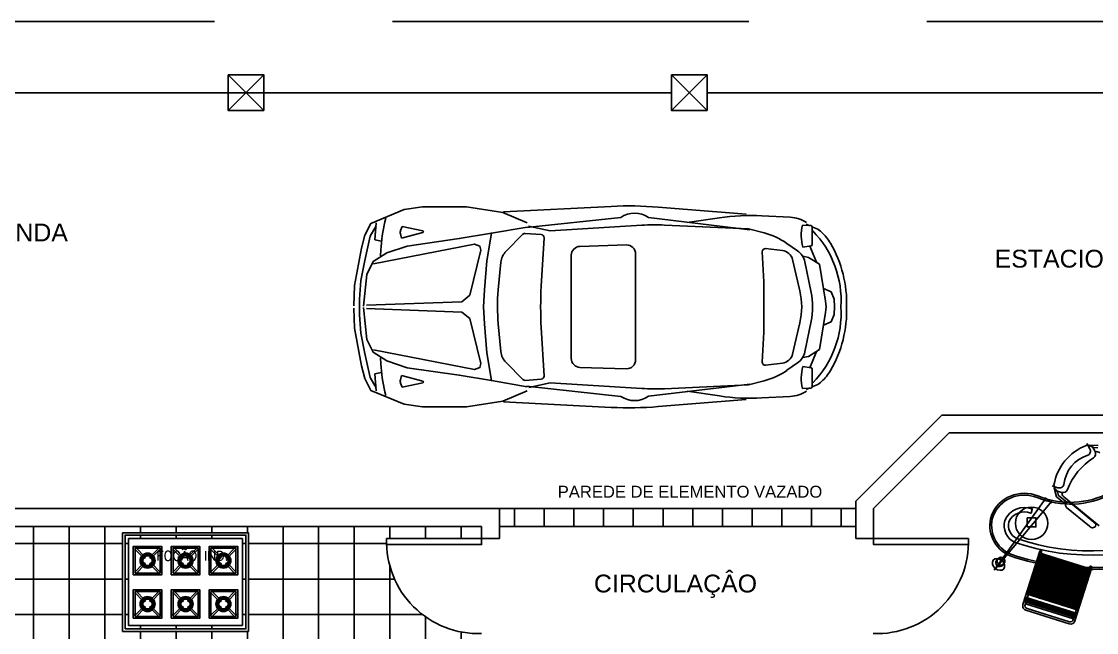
# Model space of a CAD drawing. Extents: x -109 to 1815, y -14679 to 345.
# Drawn here: x 38.6 to 47.65, y 6.15 to 11.29 of the extents above; entities that cross this region are included whole.
import ezdxf
from ezdxf.enums import TextEntityAlignment as Align

# ---------------------------------------------------------------- set-up
doc = ezdxf.new("R2010")
doc.units = 0
doc.header["$MEASUREMENT"] = 0
doc.linetypes.add('HIDDEN', pattern=[0.375, 0.25, -0.125])
doc.layers.get('0').update_dxf_attribs({"linetype": 'CONTINUOUS'})
for name, color, linetype in [('corte-esq-ext', 1, 'CONTINUOUS'), ('CP-CAR', 7, 'CONTINUOUS'), ('HACHURA', 1, 'CONTINUOUS'), ('MOBIL_I', 13, 'CONTINUOUS'), ('PAREDE', 6, 'CONTINUOUS'), ('PILAR', 5, 'CONTINUOUS'), ('PORTA', 3, 'CONTINUOUS'), ('PROJCASA', 3, 'HIDDEN'), ('REG120-160', 4, 'CONTINUOUS'), ('VARANDA', 1, 'CONTINUOUS')]:
    doc.layers.add(name, color=color, linetype=linetype)
doc.styles.add('REGUA120', font='arial.ttf')
doc.styles.add('REGUA80', font='simplex.shx', dxfattribs={"width": 1.5})
pattern_1 = [(90, (-473.958, -1077.1757), (-6.096, 6.096), [6.096, -6.096]), (90, (-472.942, -1077.1757), (-6.096, 6.096), [6.096, -6.096]), (90, (-471.926, -1077.1757), (-6.096, 6.096), [6.096, -6.096]), (90, (-470.91, -1077.1757), (-6.096, 6.096), [6.096, -6.096]), (90, (-469.894, -1077.1757), (-6.096, 6.096), [6.096, -6.096]), (90, (-468.878, -1077.1757), (-6.096, 6.096), [6.096, -6.096]), (90, (-467.862, -1077.1757), (-6.096, 6.096), [6.096, -6.096]), (1e-14, (-473.958, -1071.0797), (6.096, -6.096), [6.096, -6.096]), (1e-14, (-473.958, -1070.0637), (6.096, -6.096), [6.096, -6.096]), (1e-14, (-473.958, -1069.0477), (6.096, -6.096), [6.096, -6.096]), (1e-14, (-473.958, -1068.0317), (6.096, -6.096), [6.096, -6.096]), (1e-14, (-473.958, -1067.0157), (6.096, -6.096), [6.096, -6.096]), (1e-14, (-473.958, -1065.9997), (6.096, -6.096), [6.096, -6.096]), (1e-14, (-473.958, -1064.9837), (6.096, -6.096), [6.096, -6.096])]

# ---------------------------------------------------------------- blocks, each defined once
blk = doc.blocks.new('fuscão')
at = {"color": 0}
for p, q in [((-0.2628, 0.8417), (-1.0048, 0.7811)), ((1.0399, 0.8021), (0.1322, 0.8479)), ((-1.1345, 0.7685), (-1.3748, 0.7557)), ((-0.1805, 0.7539), (-1.035, 0.6516)), ((-0.5073, 0.7126), (-0.7783, 0.7522)), ((0.8469, 0.6698), (0.0526, 0.7554)), ((2.0311, 0.7484), (2.0382, 0.7183)), ((-1.5644, 0.673), (-1.5939, 0.6606)), ((-1.5601, 0.5269), (-1.5603, 0.673)), ((-1.5486, 0.6855), (-1.4782, 0.6901)), ((-1.5078, 0.6969), (-1.5395, 0.6835)), ((-1.0244, 0.6597), (-1.1562, 0.6249)), ((-0.3155, 0.6908), (-1.0244, 0.6597)), ((0.6474, 0.641), (-0.1248, 0.6891)), ((0.8281, 0.6822), (0.6474, 0.641)), ((0.8396, 0.6738), (1.1424, 0.6228)), ((1.8943, 0.679), (1.7198, 0.6421)), ((1.9067, 0.6452), (1.8943, 0.679)), ((2.1229, 0.5668), (2.1112, 0.7097)), ((2.1624, 0.5969), (2.1112, 0.6837)), ((0.6985, 0.5843), (0.7223, 0.1766)), ((0.8566, 0.621), (0.7216, 0.6107)), ((1.019, 0.4696), (0.8763, 0.6136)), ((1.7195, 0.6275), (1.9002, 0.5794)), ((1.9002, 0.5794), (1.9086, 0.6172)), ((2.0669, 0.5544), (2.1229, 0.5668)), ((2.2084, 0.3933), (2.1624, 0.5969)), ((-1.5403, 0.5142), (-1.5954, 0.3774)), ((-1.482, 0.5032), (-1.5497, 0.5145)), ((-1.347, 0.5363), (-1.4365, 0.4736)), ((-1.1674, 0.4926), (-1.309, 0.476)), ((-1.1396, 0.4664), (-1.153, 0.2139)), ((0.3966, 0.5112), (0.005, 0.5232)), ((2.0738, 0.4813), (2.0772, 0.4324)), ((-1.5277, 0.4186), (-1.621, 0.3618)), ((-1.4974, 0.3812), (-1.5507, 0.1239)), ((-1.4795, 0.4278), (-1.5277, 0.4186)), ((-1.3947, 0.3993), (-1.4554, 0.1377)), ((-0.0722, -0.4437), (-0.0723, 0.4481)), ((0.4693, 0.4363), (0.4694, -0.4318)), ((1.0841, 0.1444), (1.0618, 0.3782)), ((2.2428, 0.2245), (2.2084, 0.3933)), ((-1.621, 0.3618), (-1.6721, 0.0507)), ((-1.153, 0.2139), (-1.1525, 0.0037)), ((2.2514, 0.0684), (2.2428, 0.2245)), ((-1.7206, 0.1279), (-1.7447, 0.0667)), ((-1.6561, 0.1555), (-1.7206, 0.1279)), ((-1.7447, 0.0667), (-1.7485, 0.0023)), ((-1.7447, -0.0627), (-1.7485, 0.0018)), ((-1.153, -0.2097), (-1.1525, 0.0005)), ((-1.7206, -0.1238), (-1.7447, -0.0627)), ((-1.6209, -0.3577), (-1.6721, -0.0466)), ((2.2514, -0.0639), (2.2428, -0.22)), ((-1.6561, -0.1514), (-1.7206, -0.1238)), ((-1.4973, -0.377), (-1.5507, -0.1197)), ((-1.3947, -0.3951), (-1.4554, -0.1336)), ((0.6986, -0.5798), (0.7223, -0.172)), ((1.0841, -0.1398), (1.0619, -0.3737)), ((-1.1395, -0.4622), (-1.153, -0.2097)), ((2.2428, -0.22), (2.2084, -0.3888)), ((-1.5276, -0.4144), (-1.6209, -0.3577)), ((-1.5402, -0.5101), (-1.5953, -0.3733)), ((-1.4794, -0.4236), (-1.5276, -0.4144)), ((2.0739, -0.4768), (2.0773, -0.4279)), ((2.2084, -0.3888), (2.1625, -0.5924)), ((-1.56, -0.5228), (-1.5601, -0.6689)), ((-1.4819, -0.499), (-1.5496, -0.5104)), ((-1.3469, -0.5322), (-1.4365, -0.4695)), ((-1.1674, -0.4884), (-1.3089, -0.4718)), ((0.3967, -0.5067), (0.0051, -0.5188)), ((1.0191, -0.4651), (0.8764, -0.6091)), ((-1.0242, -0.6555), (-1.1561, -0.6207)), ((0.8567, -0.6164), (0.7217, -0.6062)), ((0.8398, -0.6693), (1.1425, -0.6182)), ((1.7196, -0.6231), (1.9003, -0.575)), ((1.9003, -0.575), (1.9087, -0.6127)), ((2.0671, -0.55), (2.123, -0.5624)), ((2.123, -0.5624), (2.1113, -0.7052)), ((2.1625, -0.5924), (2.1113, -0.6792)), ((-1.5643, -0.6689), (-1.5937, -0.6565)), ((-1.5485, -0.6814), (-1.478, -0.686)), ((-1.5076, -0.6928), (-1.5394, -0.6794)), ((-0.1804, -0.7496), (-1.0348, -0.6474)), ((-0.3154, -0.6865), (-1.0242, -0.6555)), ((-0.5072, -0.7083), (-0.7782, -0.7479)), ((0.6475, -0.6365), (-0.1246, -0.6847)), ((0.847, -0.6653), (0.0527, -0.751)), ((0.8282, -0.6777), (0.6475, -0.6365)), ((1.8945, -0.6746), (1.72, -0.6377)), ((1.9068, -0.6407), (1.8945, -0.6746)), ((2.0313, -0.7439), (2.0383, -0.7138)), ((-1.1343, -0.7643), (-1.3747, -0.7515)), ((-0.2626, -0.8374), (-1.0047, -0.7769)), ((1.04, -0.7975), (0.1324, -0.8434))]:
    blk.add_line(p, q, dxfattribs=at)
for points in [[(2.2999, 0.0122), (2.2944, 0.1814), (2.2367, 0.4974), (2.2081, 0.6058), (2.157, 0.7053), (1.8773, 0.8222), (1.7231, 0.8437), (1.3527, 0.8436), (1.0448, 0.7956), (0.8396, 0.7086)], [(2.2178, 0.0082), (2.19, 0.276), (2.1375, 0.3848), (2.0238, 0.4577), (1.85, 0.5145), (1.4122, 0.5766), (1.1424, 0.6228), (1.1798, 0.39), (1.199, 0.1457), (1.2075, 0.0023)], [(2.134, 0.3646), (1.2853, 0.5307), (1.2385, 0.5131), (1.2303, 0.4784), (1.3226, 0.1012), (1.3902, 0.0457), (2.1931, 0.0172)], [(2.2178, -0.0037), (2.1901, -0.2715), (2.1376, -0.3804), (2.0239, -0.4532), (1.8501, -0.5101), (1.4123, -0.572), (1.1425, -0.6182), (1.1799, -0.3854), (1.199, -0.1411), (1.2075, 0.0023)], [(2.2999, -0.0077), (2.2944, -0.1769), (2.2368, -0.4929), (2.2083, -0.6013), (2.1571, -0.7008), (1.8775, -0.8178), (1.7232, -0.8392), (1.3529, -0.8389), (1.045, -0.791), (0.8397, -0.704)], [(2.134, -0.3601), (1.2854, -0.5261), (1.2386, -0.5084), (1.2304, -0.4737), (1.3226, -0.0965), (1.3902, -0.041), (2.1931, -0.0127)]]:
    blk.add_lwpolyline(points, dxfattribs=at)
for centre, radius, start, end in [((-0.0187, -2.1484), 3, 87.11656, 94.66649), ((-1.3608, 0.4761), 0.2799, 92.87936, 122.73179), ((-1.0383, -1.0289), 1.8, 81.69413, 93.06193), ((-0.063, 0.5886), 0.2029, 55.28479, 125.41256), ((-0.9687, 0.0577), 0.8341, 135.54228, 183.81665), ((-1.5356, 0.5224), 0.15, 112.86036, 133.67811), ((-1.5478, 0.6731), 0.0125, 93.73131, 180.06174), ((-1.8258, 0.6037), 0.3583, 343.70822, 13.96566), ((-0.2366, -1.1075), 1.8, 86.43802, 92.51261), ((1.7214, 0.6348), 0.0075, 101.94927, 255.10173), ((1.8598, 0.628), 0.05, 347.52333, 20.08301), ((0.5775, 0.3771), 1.5, 3.98063, 13.14516), ((-1.3431, 0.3208), 0.4287, 133.67811, 149.60406), ((-1.0029, 0.0448), 0.6, 104.80667, 124.99169), ((0.7235, 0.5858), 0.025, 94.34666, 183.33612), ((0.8585, 0.596), 0.025, 44.75709, 94.34666), ((-0.8539, 0.0339), 0.9959, 149.60406, 181.99229), ((-1.5476, 0.5269), 0.0125, 180.06174, 260.45402), ((-1.3505, 0.3507), 0.15, 124.99169, 168.29237), ((-1.2973, 0.3767), 0.1, 96.68573, 166.93909), ((-1.1645, 0.4677), 0.025, 356.9467, 96.68573), ((0.0027, 0.4483), 0.075, 88.24162, 180.13728), ((0.3943, 0.4362), 0.075, 0.06284, 88.24162), ((0.9125, 0.364), 0.15, 5.44038, 44.75709), ((-0.9632, 0.0021), 0.6, 168.29237, 191.71813), ((-0.8709, 0.0021), 0.6, 166.93909, 193.07141), ((-2.2726, 0.002), 3, 356.67438, 3.33612), ((-0.4091, 0.0022), 1.5, 354.57012, 5.44038), ((-0.8539, -0.0296), 0.9959, 178.01821, 210.40644), ((-0.9687, -0.0535), 0.8341, 176.19385, 224.46821), ((-1.376, 0.0021), 0.3, 170.6734, 189.3371), ((1.0532, 0.0021), 1.2, 356.84292, 3.16758), ((-1.3505, -0.3466), 0.15, 191.71813, 235.0188), ((-1.2973, -0.3725), 0.1, 193.07141, 263.32477), ((0.0028, -0.4439), 0.075, 179.87322, 271.76888), ((0.3944, -0.4318), 0.075, 271.76888, 359.94766), ((0.9126, -0.3595), 0.15, 315.25341, 354.57012), ((-1.3431, -0.3167), 0.4287, 210.40644, 226.33239), ((-1.5475, -0.5228), 0.0125, 99.55648, 179.94876), ((-1.8257, -0.5996), 0.3583, 346.04484, 16.30228), ((-1.0029, -0.0406), 0.6, 235.0188, 255.20382), ((-1.1644, -0.4636), 0.025, 263.32477, 3.0638), ((0.5775, -0.373), 1.5, 346.86534, 356.02987), ((-1.5355, -0.5183), 0.15, 226.33239, 247.15014), ((0.7236, -0.5812), 0.025, 176.67438, 265.66383), ((0.8586, -0.5915), 0.025, 265.66383, 315.25341), ((1.7215, -0.6304), 0.0075, 104.90877, 258.06122), ((1.8599, -0.6236), 0.05, 339.92749, 12.48717), ((-1.5476, -0.6689), 0.0125, 179.94876, 266.27919), ((-1.3607, -0.4719), 0.2799, 237.27871, 267.13114), ((-0.2368, 1.1118), 1.8, 267.49789, 273.57247), ((-1.0385, 1.0331), 1.8, 266.94857, 278.31636), ((-0.0629, -0.5842), 0.2029, 234.59794, 304.72571), ((-0.0191, 2.1527), 3, 265.34401, 272.89393)]:
    blk.add_arc(centre, radius, start, end, dxfattribs=at)
blk = doc.blocks.new('A$C503B2576')
at = {"layer": 'HACHURA', "ltscale": 0.35}
h = blk.add_hatch(dxfattribs=at)
h.set_pattern_fill('AR-PARQ1,_O', color=256, scale=0.02, angle=-116.5843)
h.set_pattern_definition(pattern_1)
h.paths.add_polyline_path([(37, -74.9), (37, -76.9), (41.6, -76.9), (41.6, -74.9)])
h.paths.add_polyline_path([(37, -22.9), (37, -24.9), (41.6, -24.9), (41.6, -22.9)])
h.paths.add_polyline_path([(33.7, -24.9), (33.7, -22.9), (-9, -22.9), (-9, -24.9)])
h.paths.add_polyline_path([(-9, -74.9), (-9, -76.9), (33.7, -76.9), (33.7, -74.9)])
h = blk.add_hatch(dxfattribs=at)
h.set_pattern_fill('AR-PARQ1,_O', color=256, scale=0.02, angle=-116.5843)
h.set_pattern_definition(pattern_1)
h.paths.add_polyline_path([(33.7, -74.9), (33.7, -24.9), (-9, -24.9), (-9, -74.9)])
h = blk.add_hatch(dxfattribs=at)
h.set_pattern_fill('AR-PARQ1,_O', color=256, scale=0.02, angle=-116.5843)
h.set_pattern_definition(pattern_1)
h.paths.add_polyline_path([(37, -74.9), (41.6, -74.9), (41.6, -24.9), (37, -24.9)])
at = {"color": 0}
for p, q in [((44.7, -22.9), (-10.8, -22.9)), ((44.2, -24.9), (-10.8, -24.9)), ((-9, -24.9), (-9, -74.9)), ((43.2, -74.9), (43.2, -24.9)), ((47.2, -71.9), (47.2, -27.9)), ((49.2, -72.4), (49.2, -27.4)), ((-10.8, -74.9), (44.2, -74.9)), ((-10.8, -76.9), (44.7, -76.9))]:
    blk.add_line(p, q, dxfattribs=at)
for centre, radius, start, end in [((-10.8, -23.9), 1, 90, 270), ((44.2, -27.9), 3, 0, 90), ((44.7, -27.4), 4.5, 0, 90), ((44.2, -71.9), 3, 270, 0), ((44.7, -72.4), 4.5, 270, 0), ((-10.8, -75.9), 1, 90, 270)]:
    blk.add_arc(centre, radius, start, end, dxfattribs=at)
at = {"layer": 'MOBIL_I'}
for p, q in [((-9, -22.9), (-9, -76.9)), ((33.7, -76.9), (33.7, -22.9)), ((37, -76.9), (37, -22.9)), ((41.6, -76.9), (41.6, -22.9))]:
    blk.add_line(p, q, dxfattribs=at)

msp = doc.modelspace()

# ---------------------------------------------------------------- hatches: boundary and pattern name
at = {"layer": 'corte-esq-ext'}
h = msp.add_hatch(dxfattribs=at)
h.set_pattern_fill('_USER', color=256, scale=0.3, style=0, double=1, pattern_type=0)
h.set_pattern_definition([(0, (0, 0), (0, 0.3), []), (90, (0, 0), (-0.3, 2e-17), [])])
h.paths.add_polyline_path([(42.4727, 5.887), (42.4727, 6.1406, -0.433232), (41.6727, 6.9406), (42.4727, 6.9406), (42.4727, 7.0423), (37.4727, 7.0423), (37.4727, 6.9406), (38.2727, 6.9406, -0.222391), (38.0135, 6.3366), (38.4935, 5.887)])
h.paths.add_polyline_path([(40.5082, 6.1596), (39.4494, 6.1596), (39.4494, 6.9901), (40.5082, 6.9901)], flags=16)
h.paths.add_polyline_path([(40.4882, 6.1796), (39.4694, 6.1796), (39.4694, 6.9701), (40.4882, 6.9701)], flags=0)
h.paths.add_polyline_path([(40.4582, 6.2096), (39.4994, 6.2096), (39.4994, 6.9401), (40.4582, 6.9401)], flags=0)
h.paths.add_polyline_path([(40.4182, 6.2696), (40.1782, 6.2696), (40.1782, 6.5096), (40.4182, 6.5096)], flags=0)
h.paths.add_polyline_path([(40.4032, 6.2846), (40.1932, 6.2846), (40.1932, 6.4946), (40.4032, 6.4946)], flags=0)
h.paths.add_polyline_path([(40.2351, 6.3896, -1), (40.3613, 6.3896, -1)], flags=0)
h.paths.add_polyline_path([(40.3341, 6.343), (40.3293, 6.3479, 0.615554)], flags=0)
h.paths.add_polyline_path([(40.2517, 6.4255), (40.2565, 6.4206, 1.624552)], flags=0)
h.paths.add_polyline_path([(40.2623, 6.4361), (40.2671, 6.4312, 0.615554)], flags=0)
h.paths.add_polyline_path([(40.3447, 6.3537), (40.3399, 6.3585, 1.624552)], flags=0)
h.paths.add_polyline_path([(40.3435, 6.3645, -1), (40.3512, 6.3645, -1)], flags=0)
h.paths.add_polyline_path([(40.3476, 6.3753, -1), (40.3553, 6.3753, -1)], flags=0)
h.paths.add_polyline_path([(40.3494, 6.3867, -1), (40.3571, 6.3867, -1)], flags=0)
h.paths.add_polyline_path([(40.249, 6.3896, -1), (40.3474, 6.3896, -1)], flags=0)
h.paths.add_polyline_path([(40.3488, 6.3982, -1), (40.3565, 6.3982, -1)], flags=0)
h.paths.add_polyline_path([(40.3194, 6.3404, -1), (40.3271, 6.3404, -1)], flags=0)
h.paths.add_polyline_path([(40.2581, 6.3896, -1), (40.3383, 6.3896, -1)], flags=0)
h.paths.add_polyline_path([(40.3459, 6.4093, -1), (40.3535, 6.4093, -1)], flags=0)
h.paths.add_polyline_path([(40.3086, 6.3363, -1), (40.3163, 6.3363, -1)], flags=0)
h.paths.add_polyline_path([(40.3406, 6.4196, -1), (40.3483, 6.4196, -1)], flags=0)
h.paths.add_polyline_path([(40.2972, 6.3345, -1), (40.3049, 6.3345, -1)], flags=0)
h.paths.add_polyline_path([(40.3334, 6.4286, -1), (40.3411, 6.4286, -1)], flags=0)
h.paths.add_polyline_path([(40.2857, 6.3351, -1), (40.2934, 6.3351, -1)], flags=0)
h.paths.add_polyline_path([(40.3244, 6.4358, -1), (40.3321, 6.4358, -1)], flags=0)
h.paths.add_polyline_path([(40.2746, 6.3381, -1), (40.2823, 6.3381, -1)], flags=0)
h.paths.add_polyline_path([(40.3141, 6.4411, -1), (40.3218, 6.4411, -1)], flags=0)
h.paths.add_polyline_path([(40.2643, 6.3433, -1), (40.272, 6.3433, -1)], flags=0)
h.paths.add_polyline_path([(40.303, 6.4441, -1), (40.3107, 6.4441, -1)], flags=0)
h.paths.add_polyline_path([(40.2553, 6.3506, -1), (40.263, 6.3506, -1)], flags=0)
h.paths.add_polyline_path([(40.2915, 6.4447, -1), (40.2992, 6.4447, -1)], flags=0)
h.paths.add_polyline_path([(40.2481, 6.3595, -1), (40.2558, 6.3595, -1)], flags=0)
h.paths.add_polyline_path([(40.2801, 6.4429, -1), (40.2878, 6.4429, -1)], flags=0)
h.paths.add_polyline_path([(40.2428, 6.3698, -1), (40.2505, 6.3698, -1)], flags=0)
h.paths.add_polyline_path([(40.2693, 6.4387, -1), (40.277, 6.4387, -1)], flags=0)
h.paths.add_polyline_path([(40.2399, 6.3809, -1), (40.2476, 6.3809, -1)], flags=0)
h.paths.add_polyline_path([(40.2393, 6.3925, -1), (40.247, 6.3925, -1)], flags=0)
h.paths.add_polyline_path([(40.2411, 6.4039, -1), (40.2488, 6.4039, -1)], flags=0)
h.paths.add_polyline_path([(40.2452, 6.4146, -1), (40.2529, 6.4146, -1)], flags=0)
h.paths.add_polyline_path([(40.4182, 6.6348), (40.1782, 6.6348), (40.1782, 6.8748), (40.4182, 6.8748)], flags=0)
h.paths.add_polyline_path([(40.1932, 6.6498), (40.1932, 6.8598), (40.4032, 6.8598), (40.4032, 6.6498)], flags=0)
h.paths.add_polyline_path([(40.2351, 6.7548, -1), (40.3613, 6.7548, -1)], flags=0)
h.paths.add_polyline_path([(40.2517, 6.7908), (40.2565, 6.7859, 1.624552)], flags=0)
h.paths.add_polyline_path([(40.2623, 6.8014), (40.2671, 6.7965, 0.615554)], flags=0)
h.paths.add_polyline_path([(40.3447, 6.7189), (40.3399, 6.7238, 1.624552)], flags=0)
h.paths.add_polyline_path([(40.3341, 6.7083), (40.3293, 6.7132, 0.615554)], flags=0)
h.paths.add_polyline_path([(40.0994, 6.2696), (39.8594, 6.2696), (39.8594, 6.5096), (40.0994, 6.5096)], flags=0)
h.paths.add_polyline_path([(40.0844, 6.2846), (39.8744, 6.2846), (39.8744, 6.4946), (40.0844, 6.4946)], flags=0)
h.paths.add_polyline_path([(39.9163, 6.3896, -1), (40.0425, 6.3896, -1)], flags=0)
h.paths.add_polyline_path([(40.0153, 6.343), (40.0105, 6.3479, 0.615554)], flags=0)
h.paths.add_polyline_path([(39.9329, 6.4255), (39.9377, 6.4206, 1.624552)], flags=0)
h.paths.add_polyline_path([(39.9435, 6.4361), (39.9483, 6.4312, 0.615554)], flags=0)
h.paths.add_polyline_path([(40.0259, 6.3537), (40.0211, 6.3585, 1.624552)], flags=0)
h.paths.add_polyline_path([(40.3194, 6.7057, -1), (40.3271, 6.7057, -1)], flags=0)
h.paths.add_polyline_path([(40.3086, 6.7016, -1), (40.3163, 6.7016, -1)], flags=0)
h.paths.add_polyline_path([(40.3435, 6.7298, -1), (40.3512, 6.7298, -1)], flags=0)
h.paths.add_polyline_path([(40.249, 6.7548, -1), (40.3474, 6.7548, -1)], flags=0)
h.paths.add_polyline_path([(40.2972, 6.6998, -1), (40.3049, 6.6998, -1)], flags=0)
h.paths.add_polyline_path([(40.3476, 6.7406, -1), (40.3553, 6.7406, -1)], flags=0)
h.paths.add_polyline_path([(40.2857, 6.7004, -1), (40.2934, 6.7004, -1)], flags=0)
h.paths.add_polyline_path([(40.2581, 6.7548, -1), (40.3383, 6.7548, -1)], flags=0)
h.paths.add_polyline_path([(40.3494, 6.752, -1), (40.3571, 6.752, -1)], flags=0)
h.paths.add_polyline_path([(40.2746, 6.7033, -1), (40.2823, 6.7033, -1)], flags=0)
h.paths.add_polyline_path([(40.3488, 6.7635, -1), (40.3565, 6.7635, -1)], flags=0)
h.paths.add_polyline_path([(40.2643, 6.7086, -1), (40.272, 6.7086, -1)], flags=0)
h.paths.add_polyline_path([(40.3459, 6.7746, -1), (40.3535, 6.7746, -1)], flags=0)
h.paths.add_polyline_path([(40.2553, 6.7158, -1), (40.263, 6.7158, -1)], flags=0)
h.paths.add_polyline_path([(40.0286, 6.3896, -1), (39.9302, 6.3896, -1)], flags=0)
h.paths.add_polyline_path([(40.0195, 6.3896, -1), (39.9393, 6.3896, -1)], flags=0)
h.paths.add_polyline_path([(40.3406, 6.7849, -1), (40.3483, 6.7849, -1)], flags=0)
h.paths.add_polyline_path([(40.0288, 6.3753, -1), (40.0365, 6.3753, -1)], flags=0)
h.paths.add_polyline_path([(40.0247, 6.3645, -1), (40.0324, 6.3645, -1)], flags=0)
h.paths.add_polyline_path([(40.0306, 6.3867, -1), (40.0383, 6.3867, -1)], flags=0)
h.paths.add_polyline_path([(40.2481, 6.7248, -1), (40.2558, 6.7248, -1)], flags=0)
h.paths.add_polyline_path([(40.03, 6.3982, -1), (40.0377, 6.3982, -1)], flags=0)
h.paths.add_polyline_path([(40.3334, 6.7939, -1), (40.3411, 6.7939, -1)], flags=0)
h.paths.add_polyline_path([(40.0271, 6.4093, -1), (40.0347, 6.4093, -1)], flags=0)
h.paths.add_polyline_path([(40.2428, 6.7351, -1), (40.2505, 6.7351, -1)], flags=0)
h.paths.add_polyline_path([(40.3244, 6.8011, -1), (40.3321, 6.8011, -1)], flags=0)
h.paths.add_polyline_path([(40.0006, 6.3404, -1), (40.0083, 6.3404, -1)], flags=0)
h.paths.add_polyline_path([(40.0218, 6.4196, -1), (40.0295, 6.4196, -1)], flags=0)
h.paths.add_polyline_path([(40.2399, 6.7462, -1), (40.2476, 6.7462, -1)], flags=0)
h.paths.add_polyline_path([(40.3141, 6.8064, -1), (40.3218, 6.8064, -1)], flags=0)
h.paths.add_polyline_path([(39.9898, 6.3363, -1), (39.9975, 6.3363, -1)], flags=0)
h.paths.add_polyline_path([(40.0146, 6.4286, -1), (40.0223, 6.4286, -1)], flags=0)
h.paths.add_polyline_path([(40.2393, 6.7577, -1), (40.247, 6.7577, -1)], flags=0)
h.paths.add_polyline_path([(40.303, 6.8093, -1), (40.3107, 6.8093, -1)], flags=0)
h.paths.add_polyline_path([(39.9784, 6.3345, -1), (39.9861, 6.3345, -1)], flags=0)
h.paths.add_polyline_path([(40.2411, 6.7691, -1), (40.2488, 6.7691, -1)], flags=0)
h.paths.add_polyline_path([(40.0056, 6.4358, -1), (40.0133, 6.4358, -1)], flags=0)
h.paths.add_polyline_path([(40.2915, 6.8099, -1), (40.2992, 6.8099, -1)], flags=0)
h.paths.add_polyline_path([(40.2452, 6.7799, -1), (40.2529, 6.7799, -1)], flags=0)
h.paths.add_polyline_path([(40.2801, 6.8081, -1), (40.2878, 6.8081, -1)], flags=0)
h.paths.add_polyline_path([(39.9669, 6.3351, -1), (39.9746, 6.3351, -1)], flags=0)
h.paths.add_polyline_path([(40.2693, 6.804, -1), (40.277, 6.804, -1)], flags=0)
h.paths.add_polyline_path([(39.9953, 6.4411, -1), (40.003, 6.4411, -1)], flags=0)
h.paths.add_polyline_path([(40.0994, 6.6348), (39.8594, 6.6348), (39.8594, 6.8748), (40.0994, 6.8748)], flags=0)
h.paths.add_polyline_path([(39.9558, 6.3381, -1), (39.9635, 6.3381, -1)], flags=0)
h.paths.add_polyline_path([(39.9842, 6.4441, -1), (39.9919, 6.4441, -1)], flags=0)
h.paths.add_polyline_path([(39.9455, 6.3433, -1), (39.9532, 6.3433, -1)], flags=0)
h.paths.add_polyline_path([(39.9727, 6.4447, -1), (39.9804, 6.4447, -1)], flags=0)
h.paths.add_polyline_path([(40.0844, 6.6498), (39.8744, 6.6498), (39.8744, 6.8598), (40.0844, 6.8598)], flags=0)
h.paths.add_polyline_path([(39.9163, 6.7548, -1), (40.0425, 6.7548, -1)], flags=0)
h.paths.add_polyline_path([(40.0153, 6.7083), (40.0105, 6.7132, 0.615554)], flags=0)
h.paths.add_polyline_path([(39.9329, 6.7908), (39.9377, 6.7859, 1.624552)], flags=0)
h.paths.add_polyline_path([(39.9435, 6.8014), (39.9483, 6.7965, 0.615554)], flags=0)
h.paths.add_polyline_path([(40.0259, 6.7189), (40.0211, 6.7238, 1.624552)], flags=0)
h.paths.add_polyline_path([(39.9365, 6.3506, -1), (39.9442, 6.3506, -1)], flags=0)
h.paths.add_polyline_path([(39.9613, 6.4429, -1), (39.969, 6.4429, -1)], flags=0)
h.paths.add_polyline_path([(39.9293, 6.3595, -1), (39.937, 6.3595, -1)], flags=0)
h.paths.add_polyline_path([(39.9505, 6.4387, -1), (39.9582, 6.4387, -1)], flags=0)
h.paths.add_polyline_path([(39.924, 6.3698, -1), (39.9317, 6.3698, -1)], flags=0)
h.paths.add_polyline_path([(39.9211, 6.3809, -1), (39.9288, 6.3809, -1)], flags=0)
h.paths.add_polyline_path([(39.9205, 6.3925, -1), (39.9282, 6.3925, -1)], flags=0)
h.paths.add_polyline_path([(39.9264, 6.4146, -1), (39.9341, 6.4146, -1)], flags=0)
h.paths.add_polyline_path([(39.9223, 6.4039, -1), (39.93, 6.4039, -1)], flags=0)
h.paths.add_polyline_path([(40.0247, 6.7298, -1), (40.0324, 6.7298, -1)], flags=0)
h.paths.add_polyline_path([(40.0288, 6.7406, -1), (40.0365, 6.7406, -1)], flags=0)
h.paths.add_polyline_path([(40.0006, 6.7057, -1), (40.0083, 6.7057, -1)], flags=0)
h.paths.add_polyline_path([(39.9302, 6.7548, -1), (40.0286, 6.7548, -1)], flags=0)
h.paths.add_polyline_path([(40.0306, 6.752, -1), (40.0383, 6.752, -1)], flags=0)
h.paths.add_polyline_path([(39.9898, 6.7016, -1), (39.9975, 6.7016, -1)], flags=0)
h.paths.add_polyline_path([(40.03, 6.7635, -1), (40.0377, 6.7635, -1)], flags=0)
h.paths.add_polyline_path([(39.9393, 6.7548, -1), (40.0195, 6.7548, -1)], flags=0)
h.paths.add_polyline_path([(39.9784, 6.6998, -1), (39.9861, 6.6998, -1)], flags=0)
h.paths.add_polyline_path([(40.0271, 6.7746, -1), (40.0347, 6.7746, -1)], flags=0)
h.paths.add_polyline_path([(39.9669, 6.7004, -1), (39.9746, 6.7004, -1)], flags=0)
h.paths.add_polyline_path([(40.0218, 6.7849, -1), (40.0295, 6.7849, -1)], flags=0)
h.paths.add_polyline_path([(39.9558, 6.7033, -1), (39.9635, 6.7033, -1)], flags=0)
h.paths.add_polyline_path([(40.0146, 6.7939, -1), (40.0223, 6.7939, -1)], flags=0)
h.paths.add_polyline_path([(39.9455, 6.7086, -1), (39.9532, 6.7086, -1)], flags=0)
h.paths.add_polyline_path([(40.0056, 6.8011, -1), (40.0133, 6.8011, -1)], flags=0)
h.paths.add_polyline_path([(39.7794, 6.2696), (39.5394, 6.2696), (39.5394, 6.5096), (39.7794, 6.5096)], flags=0)
h.paths.add_polyline_path([(39.9365, 6.7158, -1), (39.9442, 6.7158, -1)], flags=0)
h.paths.add_polyline_path([(39.9953, 6.8064, -1), (40.003, 6.8064, -1)], flags=0)
h.paths.add_polyline_path([(39.7644, 6.2846), (39.5544, 6.2846), (39.5544, 6.4946), (39.7644, 6.4946)], flags=0)
h.paths.add_polyline_path([(39.5963, 6.3896, -1), (39.7225, 6.3896, -1)], flags=0)
h.paths.add_polyline_path([(39.6953, 6.343), (39.6905, 6.3479, 0.615554)], flags=0)
h.paths.add_polyline_path([(39.6129, 6.4255), (39.6177, 6.4206, 1.624552)], flags=0)
h.paths.add_polyline_path([(39.6235, 6.4361), (39.6283, 6.4312, 0.615554)], flags=0)
h.paths.add_polyline_path([(39.7059, 6.3537), (39.7011, 6.3585, 1.624552)], flags=0)
h.paths.add_polyline_path([(39.9293, 6.7248, -1), (39.937, 6.7248, -1)], flags=0)
h.paths.add_polyline_path([(39.9842, 6.8093, -1), (39.9919, 6.8093, -1)], flags=0)
h.paths.add_polyline_path([(39.924, 6.7351, -1), (39.9317, 6.7351, -1)], flags=0)
h.paths.add_polyline_path([(39.9727, 6.8099, -1), (39.9804, 6.8099, -1)], flags=0)
h.paths.add_polyline_path([(39.9211, 6.7462, -1), (39.9288, 6.7462, -1)], flags=0)
h.paths.add_polyline_path([(39.9613, 6.8081, -1), (39.969, 6.8081, -1)], flags=0)
h.paths.add_polyline_path([(39.9205, 6.7577, -1), (39.9282, 6.7577, -1)], flags=0)
h.paths.add_polyline_path([(39.9505, 6.804, -1), (39.9582, 6.804, -1)], flags=0)
h.paths.add_polyline_path([(39.9223, 6.7691, -1), (39.93, 6.7691, -1)], flags=0)
h.paths.add_polyline_path([(39.9264, 6.7799, -1), (39.9341, 6.7799, -1)], flags=0)
h.paths.add_polyline_path([(39.7086, 6.3896, -1), (39.6102, 6.3896, -1)], flags=0)
h.paths.add_polyline_path([(39.6995, 6.3896, -1), (39.6193, 6.3896, -1)], flags=0)
h.paths.add_polyline_path([(39.7088, 6.3753, -1), (39.7165, 6.3753, -1)], flags=0)
h.paths.add_polyline_path([(39.7106, 6.3867, -1), (39.7183, 6.3867, -1)], flags=0)
h.paths.add_polyline_path([(39.7047, 6.3645, -1), (39.7124, 6.3645, -1)], flags=0)
h.paths.add_polyline_path([(39.71, 6.3982, -1), (39.7177, 6.3982, -1)], flags=0)
h.paths.add_polyline_path([(39.7071, 6.4093, -1), (39.7147, 6.4093, -1)], flags=0)
h.paths.add_polyline_path([(39.7018, 6.4196, -1), (39.7095, 6.4196, -1)], flags=0)
h.paths.add_polyline_path([(39.6806, 6.3404, -1), (39.6883, 6.3404, -1)], flags=0)
h.paths.add_polyline_path([(39.7794, 6.6348), (39.5394, 6.6348), (39.5394, 6.8748), (39.7794, 6.8748)], flags=0)
h.paths.add_polyline_path([(39.6946, 6.4286, -1), (39.7023, 6.4286, -1)], flags=0)
h.paths.add_polyline_path([(39.6698, 6.3363, -1), (39.6775, 6.3363, -1)], flags=0)
h.paths.add_polyline_path([(39.6856, 6.4358, -1), (39.6933, 6.4358, -1)], flags=0)
h.paths.add_polyline_path([(39.6584, 6.3345, -1), (39.6661, 6.3345, -1)], flags=0)
h.paths.add_polyline_path([(39.7644, 6.6498), (39.5544, 6.6498), (39.5544, 6.8598), (39.7644, 6.8598)], flags=0)
h.paths.add_polyline_path([(39.5963, 6.7548, -1), (39.7225, 6.7548, -1)], flags=0)
h.paths.add_polyline_path([(39.6953, 6.7083), (39.6905, 6.7132, 0.615554)], flags=0)
h.paths.add_polyline_path([(39.6129, 6.7908), (39.6177, 6.7859, 1.624552)], flags=0)
h.paths.add_polyline_path([(39.6235, 6.8014), (39.6283, 6.7965, 0.615554)], flags=0)
h.paths.add_polyline_path([(39.7059, 6.7189), (39.7011, 6.7238, 1.624552)], flags=0)
h.paths.add_polyline_path([(39.6753, 6.4411, -1), (39.683, 6.4411, -1)], flags=0)
h.paths.add_polyline_path([(39.6469, 6.3351, -1), (39.6546, 6.3351, -1)], flags=0)
h.paths.add_polyline_path([(39.6642, 6.4441, -1), (39.6719, 6.4441, -1)], flags=0)
h.paths.add_polyline_path([(39.6358, 6.3381, -1), (39.6435, 6.3381, -1)], flags=0)
h.paths.add_polyline_path([(39.6527, 6.4447, -1), (39.6604, 6.4447, -1)], flags=0)
h.paths.add_polyline_path([(39.6255, 6.3433, -1), (39.6332, 6.3433, -1)], flags=0)
h.paths.add_polyline_path([(39.6413, 6.4429, -1), (39.649, 6.4429, -1)], flags=0)
h.paths.add_polyline_path([(39.6165, 6.3506, -1), (39.6242, 6.3506, -1)], flags=0)
h.paths.add_polyline_path([(39.6305, 6.4387, -1), (39.6382, 6.4387, -1)], flags=0)
h.paths.add_polyline_path([(39.6093, 6.3595, -1), (39.617, 6.3595, -1)], flags=0)
h.paths.add_polyline_path([(39.604, 6.3698, -1), (39.6117, 6.3698, -1)], flags=0)
h.paths.add_polyline_path([(39.6011, 6.3809, -1), (39.6088, 6.3809, -1)], flags=0)
h.paths.add_polyline_path([(39.6064, 6.4146, -1), (39.6141, 6.4146, -1)], flags=0)
h.paths.add_polyline_path([(39.6005, 6.3925, -1), (39.6082, 6.3925, -1)], flags=0)
h.paths.add_polyline_path([(39.6023, 6.4039, -1), (39.61, 6.4039, -1)], flags=0)
h.paths.add_polyline_path([(39.7047, 6.7298, -1), (39.7124, 6.7298, -1)], flags=0)
h.paths.add_polyline_path([(39.7088, 6.7406, -1), (39.7165, 6.7406, -1)], flags=0)
h.paths.add_polyline_path([(39.7106, 6.752, -1), (39.7183, 6.752, -1)], flags=0)
h.paths.add_polyline_path([(39.6102, 6.7548, -1), (39.7086, 6.7548, -1)], flags=0)
h.paths.add_polyline_path([(39.6806, 6.7057, -1), (39.6883, 6.7057, -1)], flags=0)
h.paths.add_polyline_path([(39.71, 6.7635, -1), (39.7177, 6.7635, -1)], flags=0)
h.paths.add_polyline_path([(39.6698, 6.7016, -1), (39.6775, 6.7016, -1)], flags=0)
h.paths.add_polyline_path([(39.6995, 6.7548, -1), (39.6193, 6.7548, -1)], flags=0)
h.paths.add_polyline_path([(39.7071, 6.7746, -1), (39.7147, 6.7746, -1)], flags=0)
h.paths.add_polyline_path([(39.6584, 6.6998, -1), (39.6661, 6.6998, -1)], flags=0)
h.paths.add_polyline_path([(39.7018, 6.7849, -1), (39.7095, 6.7849, -1)], flags=0)
h.paths.add_polyline_path([(39.6469, 6.7004, -1), (39.6546, 6.7004, -1)], flags=0)
h.paths.add_polyline_path([(39.6946, 6.7939, -1), (39.7023, 6.7939, -1)], flags=0)
h.paths.add_polyline_path([(39.6358, 6.7033, -1), (39.6435, 6.7033, -1)], flags=0)
h.paths.add_polyline_path([(39.6856, 6.8011, -1), (39.6933, 6.8011, -1)], flags=0)
h.paths.add_polyline_path([(39.6255, 6.7086, -1), (39.6332, 6.7086, -1)], flags=0)
h.paths.add_polyline_path([(39.6753, 6.8064, -1), (39.683, 6.8064, -1)], flags=0)
h.paths.add_polyline_path([(39.6165, 6.7158, -1), (39.6242, 6.7158, -1)], flags=0)
h.paths.add_polyline_path([(39.6642, 6.8093, -1), (39.6719, 6.8093, -1)], flags=0)
h.paths.add_polyline_path([(39.6093, 6.7248, -1), (39.617, 6.7248, -1)], flags=0)
h.paths.add_polyline_path([(39.6527, 6.8099, -1), (39.6604, 6.8099, -1)], flags=0)
h.paths.add_polyline_path([(39.604, 6.7351, -1), (39.6117, 6.7351, -1)], flags=0)
h.paths.add_polyline_path([(39.6413, 6.8081, -1), (39.649, 6.8081, -1)], flags=0)
h.paths.add_polyline_path([(39.6011, 6.7462, -1), (39.6088, 6.7462, -1)], flags=0)
h.paths.add_polyline_path([(39.6305, 6.804, -1), (39.6382, 6.804, -1)], flags=0)
h.paths.add_polyline_path([(39.6005, 6.7577, -1), (39.6082, 6.7577, -1)], flags=0)
h.paths.add_polyline_path([(39.6023, 6.7691, -1), (39.61, 6.7691, -1)], flags=0)
h.paths.add_polyline_path([(39.6064, 6.7799, -1), (39.6141, 6.7799, -1)], flags=0)
h.paths.add_polyline_path([(37.4727, 6.1406), (37.4727, 5.887), (37.5545, 5.887), (37.5545, 6.1178), (38.1845, 6.1178), (38.1845, 5.887), (38.4935, 5.887), (38.0135, 6.3366, -0.192312)])
h.paths.add_polyline_path([(39.7076, 6.732), (40.4295, 6.732), (40.4295, 6.8749), (39.7076, 6.8749)], flags=8)
at = {"layer": 'PORTA'}
h = msp.add_hatch(dxfattribs=at)
h.set_pattern_fill('_USER,_O', color=1, scale=0.25, angle=90, pattern_type=0)
h.set_pattern_definition([(90, (0, 0), (-0.25, 2e-17), [])])
h.paths.add_polyline_path([(45.6227, 7.1923), (42.6227, 7.1923), (42.6227, 7.0423), (45.6227, 7.0423)])

# ---------------------------------------------------------------- linework, layer by layer
at = {"layer": 'CP-CAR'}
msp.add_line((42.6227, 7.1923), (45.6227, 7.1923), dxfattribs=at)
at = {"layer": 'PAREDE'}
for p, q in [((45.6227, 7.2544), (46.3485, 7.9802)), ((46.3485, 7.9802), (47.8413, 7.9802)), ((45.7727, 7.1923), (46.4106, 7.8302)), ((46.4106, 7.8302), (47.8417, 7.8302)), ((45.6227, 6.9406), (45.6227, 7.2544)), ((37.3227, 7.1923), (42.6227, 7.1923)), ((42.6227, 6.9406), (42.6227, 7.1923)), ((45.7727, 6.9406), (45.7727, 7.1923)), ((37.4727, 7.0423), (42.4727, 7.0423)), ((42.4727, 6.9406), (42.4727, 7.0423)), ((42.4727, 6.9406), (42.6227, 6.9406)), ((45.7708, 6.9406), (45.6227, 6.9406))]:
    msp.add_line(p, q, dxfattribs=at)
at = {"layer": 'PILAR'}
for p, q in [((40.3394, 10.8423), (40.6394, 10.5423)), ((40.3394, 10.5423), (40.6394, 10.8423)), ((44.0727, 10.8423), (44.3727, 10.5423)), ((44.0727, 10.5423), (44.3727, 10.8423))]:
    msp.add_line(p, q, dxfattribs=at)
for points in [[(40.6394, 10.5423), (40.6394, 10.8423), (40.3394, 10.8423), (40.3394, 10.5423)], [(44.3727, 10.5423), (44.3727, 10.8423), (44.0727, 10.8423), (44.0727, 10.5423)]]:
    msp.add_lwpolyline(points, close=True, dxfattribs=at)
at = {"layer": 'PORTA', "color": 1}
for p, q in [((42.6227, 7.1923), (45.6227, 7.1923)), ((42.6227, 7.0423), (45.6227, 7.0423))]:
    msp.add_line(p, q, dxfattribs=at)
at = {"layer": 'PORTA'}
for p, q in [((40.5082, 6.9901), (40.5082, 6.3096)), ((39.5491, 6.8545), (39.6262, 6.7774)), ((39.5597, 6.8652), (39.6368, 6.788)), ((39.682, 6.788), (39.7591, 6.8652)), ((39.6926, 6.7774), (39.7697, 6.8545)), ((39.8691, 6.8545), (39.9462, 6.7774)), ((39.8797, 6.8652), (39.9568, 6.788)), ((40.002, 6.788), (40.0791, 6.8652)), ((40.0126, 6.7774), (40.0897, 6.8545)), ((40.1879, 6.8545), (40.265, 6.7774)), ((40.1985, 6.8652), (40.2756, 6.788)), ((40.3208, 6.788), (40.3979, 6.8652)), ((40.3314, 6.7774), (40.4085, 6.8545)), ((39.5491, 6.6552), (39.6262, 6.7323)), ((39.5597, 6.6445), (39.6368, 6.7217)), ((39.682, 6.7217), (39.7591, 6.6445)), ((39.6926, 6.7323), (39.7697, 6.6552)), ((39.8691, 6.6552), (39.9462, 6.7323)), ((39.8797, 6.6445), (39.9568, 6.7217)), ((40.002, 6.7217), (40.0791, 6.6445)), ((40.0126, 6.7323), (40.0897, 6.6552)), ((40.1879, 6.6552), (40.265, 6.7323)), ((40.1985, 6.6445), (40.2756, 6.7217)), ((40.3208, 6.7217), (40.3979, 6.6445)), ((40.3314, 6.7323), (40.4085, 6.6552)), ((39.5491, 6.4893), (39.6262, 6.4121)), ((39.5597, 6.4999), (39.6368, 6.4228)), ((39.682, 6.4228), (39.7591, 6.4999)), ((39.6926, 6.4121), (39.7697, 6.4893)), ((39.8691, 6.4893), (39.9462, 6.4121)), ((39.8797, 6.4999), (39.9568, 6.4228)), ((40.002, 6.4228), (40.0791, 6.4999)), ((40.0126, 6.4121), (40.0897, 6.4893)), ((40.1879, 6.4893), (40.265, 6.4121)), ((40.1985, 6.4999), (40.2756, 6.4228)), ((40.3208, 6.4228), (40.3979, 6.4999)), ((40.3314, 6.4121), (40.4085, 6.4893)), ((39.5491, 6.2899), (39.6262, 6.367)), ((39.5597, 6.2793), (39.6368, 6.3564)), ((39.682, 6.3564), (39.7591, 6.2793)), ((39.6926, 6.367), (39.7697, 6.2899)), ((39.8691, 6.2899), (39.9462, 6.367)), ((39.8797, 6.2793), (39.9568, 6.3564)), ((40.002, 6.3564), (40.0791, 6.2793)), ((40.0126, 6.367), (40.0897, 6.2899)), ((40.1879, 6.2899), (40.265, 6.367)), ((40.1985, 6.2793), (40.2756, 6.3564)), ((40.3208, 6.3564), (40.3979, 6.2793)), ((40.3314, 6.367), (40.4085, 6.2899)), ((40.4494, 6.1596), (39.4494, 6.1596)), ((39.5494, 6.1596), (40.4769, 6.1596))]:
    msp.add_line(p, q, dxfattribs=at)
for points in [[(39.4494, 6.1596), (39.4494, 6.9901), (40.5082, 6.9901), (40.5082, 6.1596)], [(39.4694, 6.1796), (39.4694, 6.9701), (40.4882, 6.9701), (40.4882, 6.1796)], [(39.4994, 6.2096), (39.4994, 6.9401), (40.4582, 6.9401), (40.4582, 6.2096)], [(41.6727, 6.9406), (41.6727, 6.8906), (42.4727, 6.8906), (42.4727, 6.9406)], [(45.7727, 6.9406), (45.7727, 6.8906), (46.5727, 6.8906), (46.5727, 6.9406)], [(39.5394, 6.6348), (39.5394, 6.8748), (39.7794, 6.8748), (39.7794, 6.6348)], [(39.5544, 6.6498), (39.5544, 6.8598), (39.7644, 6.8598), (39.7644, 6.6498)], [(39.8594, 6.6348), (39.8594, 6.8748), (40.0994, 6.8748), (40.0994, 6.6348)], [(39.8744, 6.6498), (39.8744, 6.8598), (40.0844, 6.8598), (40.0844, 6.6498)], [(40.1782, 6.6348), (40.1782, 6.8748), (40.4182, 6.8748), (40.4182, 6.6348)], [(40.1932, 6.6498), (40.1932, 6.8598), (40.4032, 6.8598), (40.4032, 6.6498)], [(39.5394, 6.2696), (39.5394, 6.5096), (39.7794, 6.5096), (39.7794, 6.2696)], [(39.5544, 6.2846), (39.5544, 6.4946), (39.7644, 6.4946), (39.7644, 6.2846)], [(39.8594, 6.2696), (39.8594, 6.5096), (40.0994, 6.5096), (40.0994, 6.2696)], [(39.8744, 6.2846), (39.8744, 6.4946), (40.0844, 6.4946), (40.0844, 6.2846)], [(40.1782, 6.2696), (40.1782, 6.5096), (40.4182, 6.5096), (40.4182, 6.2696)], [(40.1932, 6.2846), (40.1932, 6.4946), (40.4032, 6.4946), (40.4032, 6.2846)]]:
    msp.add_lwpolyline(points, close=True, dxfattribs=at)
for centre, radius in [((39.6594, 6.7548), 0.0631), ((39.6594, 6.7548), 0.0492), ((39.6165, 6.7896), 0.00385), ((39.6594, 6.7548), 0.0401), ((39.6247, 6.7977), 0.00385), ((39.6344, 6.804), 0.00385), ((39.6451, 6.8081), 0.00385), ((39.6565, 6.8099), 0.00385), ((39.668, 6.8093), 0.00385), ((39.6792, 6.8064), 0.00385), ((39.6894, 6.8011), 0.00385), ((39.6984, 6.7939), 0.00385), ((39.9794, 6.7548), 0.0631), ((39.9794, 6.7548), 0.0492), ((39.9365, 6.7896), 0.00385), ((39.9794, 6.7548), 0.0401), ((39.9447, 6.7977), 0.00385), ((39.9544, 6.804), 0.00385), ((39.9651, 6.8081), 0.00385), ((39.9765, 6.8099), 0.00385), ((39.988, 6.8093), 0.00385), ((39.9992, 6.8064), 0.00385), ((40.0094, 6.8011), 0.00385), ((40.0184, 6.7939), 0.00385), ((40.2982, 6.7548), 0.0631), ((40.2982, 6.7548), 0.0492), ((40.2553, 6.7896), 0.00385), ((40.2982, 6.7548), 0.0401), ((40.2635, 6.7977), 0.00385), ((40.2732, 6.804), 0.00385), ((40.2839, 6.8081), 0.00385), ((40.2953, 6.8099), 0.00385), ((40.3068, 6.8093), 0.00385), ((40.318, 6.8064), 0.00385), ((40.3282, 6.8011), 0.00385), ((40.3372, 6.7939), 0.00385), ((39.6043, 6.7577), 0.00385), ((39.6049, 6.7462), 0.00385), ((39.6061, 6.7691), 0.00385), ((39.6079, 6.7351), 0.00385), ((39.6102, 6.7799), 0.00385), ((39.6131, 6.7248), 0.00385), ((39.6204, 6.7158), 0.00385), ((39.6294, 6.7086), 0.00385), ((39.6396, 6.7033), 0.00385), ((39.6508, 6.7004), 0.00385), ((39.6623, 6.6998), 0.00385), ((39.6737, 6.7016), 0.00385), ((39.6844, 6.7057), 0.00385), ((39.6941, 6.712), 0.00385), ((39.7023, 6.7201), 0.00385), ((39.7057, 6.7849), 0.00385), ((39.7086, 6.7298), 0.00385), ((39.7109, 6.7746), 0.00385), ((39.7127, 6.7406), 0.00385), ((39.7139, 6.7635), 0.00385), ((39.7145, 6.752), 0.00385), ((39.9243, 6.7577), 0.00385), ((39.9249, 6.7462), 0.00385), ((39.9261, 6.7691), 0.00385), ((39.9279, 6.7351), 0.00385), ((39.9302, 6.7799), 0.00385), ((39.9331, 6.7248), 0.00385), ((39.9404, 6.7158), 0.00385), ((39.9494, 6.7086), 0.00385), ((39.9596, 6.7033), 0.00385), ((39.9708, 6.7004), 0.00385), ((39.9823, 6.6998), 0.00385), ((39.9937, 6.7016), 0.00385), ((40.0044, 6.7057), 0.00385), ((40.0141, 6.712), 0.00385), ((40.0223, 6.7201), 0.00385), ((40.0257, 6.7849), 0.00385), ((40.0286, 6.7298), 0.00385), ((40.0309, 6.7746), 0.00385), ((40.0327, 6.7406), 0.00385), ((40.0339, 6.7635), 0.00385), ((40.0345, 6.752), 0.00385), ((40.2431, 6.7577), 0.00385), ((40.2437, 6.7462), 0.00385), ((40.2449, 6.7691), 0.00385), ((40.2467, 6.7351), 0.00385), ((40.249, 6.7799), 0.00385), ((40.2519, 6.7248), 0.00385), ((40.2592, 6.7158), 0.00385), ((40.2682, 6.7086), 0.00385), ((40.2784, 6.7033), 0.00385), ((40.2896, 6.7004), 0.00385), ((40.3011, 6.6998), 0.00385), ((40.3125, 6.7016), 0.00385), ((40.3232, 6.7057), 0.00385), ((40.3329, 6.712), 0.00385), ((40.3411, 6.7201), 0.00385), ((40.3445, 6.7849), 0.00385), ((40.3474, 6.7298), 0.00385), ((40.3497, 6.7746), 0.00385), ((40.3515, 6.7406), 0.00385), ((40.3527, 6.7635), 0.00385), ((40.3533, 6.752), 0.00385), ((39.6594, 6.3896), 0.0631), ((39.6594, 6.3896), 0.0492), ((39.6165, 6.4243), 0.00385), ((39.6594, 6.3896), 0.0401), ((39.6247, 6.4324), 0.00385), ((39.6344, 6.4387), 0.00385), ((39.6451, 6.4429), 0.00385), ((39.6565, 6.4447), 0.00385), ((39.668, 6.4441), 0.00385), ((39.6792, 6.4411), 0.00385), ((39.6894, 6.4358), 0.00385), ((39.6984, 6.4286), 0.00385), ((39.9794, 6.3896), 0.0631), ((39.9794, 6.3896), 0.0492), ((39.9365, 6.4243), 0.00385), ((39.9794, 6.3896), 0.0401), ((39.9447, 6.4324), 0.00385), ((39.9544, 6.4387), 0.00385), ((39.9651, 6.4429), 0.00385), ((39.9765, 6.4447), 0.00385), ((39.988, 6.4441), 0.00385), ((39.9992, 6.4411), 0.00385), ((40.0094, 6.4358), 0.00385), ((40.0184, 6.4286), 0.00385), ((40.2982, 6.3896), 0.0631), ((40.2982, 6.3896), 0.0492), ((40.2553, 6.4243), 0.00385), ((40.2982, 6.3896), 0.0401), ((40.2635, 6.4324), 0.00385), ((40.2732, 6.4387), 0.00385), ((40.2839, 6.4429), 0.00385), ((40.2953, 6.4447), 0.00385), ((40.3068, 6.4441), 0.00385), ((40.318, 6.4411), 0.00385), ((40.3282, 6.4358), 0.00385), ((40.3372, 6.4286), 0.00385), ((39.6043, 6.3925), 0.00385), ((39.6049, 6.3809), 0.00385), ((39.6061, 6.4039), 0.00385), ((39.6079, 6.3698), 0.00385), ((39.6102, 6.4146), 0.00385), ((39.6131, 6.3595), 0.00385), ((39.6204, 6.3506), 0.00385), ((39.6294, 6.3433), 0.00385), ((39.6396, 6.3381), 0.00385), ((39.6508, 6.3351), 0.00385), ((39.6623, 6.3345), 0.00385), ((39.6737, 6.3363), 0.00385), ((39.6844, 6.3404), 0.00385), ((39.6941, 6.3467), 0.00385), ((39.7023, 6.3549), 0.00385), ((39.7057, 6.4196), 0.00385), ((39.7086, 6.3645), 0.00385), ((39.7109, 6.4093), 0.00385), ((39.7127, 6.3753), 0.00385), ((39.7139, 6.3982), 0.00385), ((39.7145, 6.3867), 0.00385), ((39.9243, 6.3925), 0.00385), ((39.9249, 6.3809), 0.00385), ((39.9261, 6.4039), 0.00385), ((39.9279, 6.3698), 0.00385), ((39.9302, 6.4146), 0.00385), ((39.9331, 6.3595), 0.00385), ((39.9404, 6.3506), 0.00385), ((39.9494, 6.3433), 0.00385), ((39.9596, 6.3381), 0.00385), ((39.9708, 6.3351), 0.00385), ((39.9823, 6.3345), 0.00385), ((39.9937, 6.3363), 0.00385), ((40.0044, 6.3404), 0.00385), ((40.0141, 6.3467), 0.00385), ((40.0223, 6.3549), 0.00385), ((40.0257, 6.4196), 0.00385), ((40.0286, 6.3645), 0.00385), ((40.0309, 6.4093), 0.00385), ((40.0327, 6.3753), 0.00385), ((40.0339, 6.3982), 0.00385), ((40.0345, 6.3867), 0.00385), ((40.2431, 6.3925), 0.00385), ((40.2437, 6.3809), 0.00385), ((40.2449, 6.4039), 0.00385), ((40.2467, 6.3698), 0.00385), ((40.249, 6.4146), 0.00385), ((40.2519, 6.3595), 0.00385), ((40.2592, 6.3506), 0.00385), ((40.2682, 6.3433), 0.00385), ((40.2784, 6.3381), 0.00385), ((40.2896, 6.3351), 0.00385), ((40.3011, 6.3345), 0.00385), ((40.3125, 6.3363), 0.00385), ((40.3232, 6.3404), 0.00385), ((40.3329, 6.3467), 0.00385), ((40.3411, 6.3549), 0.00385), ((40.3445, 6.4196), 0.00385), ((40.3474, 6.3645), 0.00385), ((40.3497, 6.4093), 0.00385), ((40.3515, 6.3753), 0.00385), ((40.3527, 6.3982), 0.00385), ((40.3533, 6.3867), 0.00385)]:
    msp.add_circle(centre, radius, dxfattribs=at)
at = {"layer": 'PORTA', "color": 1}
for centre, radius, start, end in [((42.4477, 6.9156), 0.7754, 178.15239, 271.84761), ((45.7977, 6.9156), 0.7755, 268.01173, 1.84746)]:
    msp.add_arc(centre, radius, start, end, dxfattribs=at)
at = {"layer": 'PORTA'}
for centre, start, end in [((39.6315, 6.7827), 225, 45), ((39.6315, 6.727), 315, 135), ((39.6873, 6.7827), 135, 315), ((39.6873, 6.727), 45, 225), ((39.9515, 6.7827), 225, 45), ((39.9515, 6.727), 315, 135), ((40.0073, 6.7827), 135, 315), ((40.0073, 6.727), 45, 225), ((40.2703, 6.7827), 225, 45), ((40.2703, 6.727), 315, 135), ((40.3261, 6.7827), 135, 315), ((40.3261, 6.727), 45, 225), ((39.6315, 6.4175), 225, 45), ((39.6315, 6.3617), 315, 135), ((39.6873, 6.4175), 135, 315), ((39.6873, 6.3617), 45, 225), ((39.9515, 6.4175), 225, 45), ((39.9515, 6.3617), 315, 135), ((40.0073, 6.4175), 135, 315), ((40.0073, 6.3617), 45, 225), ((40.2703, 6.4175), 225, 45), ((40.2703, 6.3617), 315, 135), ((40.3261, 6.4175), 135, 315), ((40.3261, 6.3617), 45, 225)]:
    msp.add_arc(centre, 0.0075, start, end, dxfattribs=at)
at = {"layer": 'PROJCASA', "ltscale": 12}
msp.add_line((32.7227, 11.2923), (55.8262, 11.2923), dxfattribs=at)
at = {"layer": 'VARANDA'}
for p, q in [((44.0727, 10.6923), (33.3227, 10.6923)), ((55.1227, 10.6923), (44.3727, 10.6923)), ((44.3727, 10.6923), (46.8561, 10.6923)), ((47.5696, 7.7398), (47.5944, 7.697)), ((47.6655, 7.724), (47.5879, 7.7266)), ((47.6297, 7.7036), (47.5972, 7.7215)), ((47.6614, 7.7041), (47.6157, 7.7057)), ((47.6179, 7.7132), (47.6386, 7.673)), ((47.3251, 7.3682), (47.2782, 7.3839)), ((47.3126, 7.2931), (47.2947, 7.3687)), ((47.3016, 7.3605), (47.3256, 7.3322)), ((47.3573, 7.3295), (47.3138, 7.3418)), ((47.3313, 7.301), (47.3208, 7.3456)), ((46.7878, 6.6741), (47.2274, 7.2825)), ((47.2738, 7.2546), (46.7878, 6.6741)), ((47.2176, 7.2825), (47.2771, 7.24)), ((47.3908, 7.2291), (47.3126, 7.2931)), ((47.4035, 7.2445), (47.3279, 7.3064)), ((47.3748, 7.2919), (47.6722, 7.0484)), ((47.1114, 7.1974), (47.0993, 7.1537)), ((47.399, 7.2029), (47.5904, 7.0462)), ((47.6453, 7.0659), (47.4307, 7.2416))]:
    msp.add_line(p, q, dxfattribs=at)
for points in [[(47.9979, 7.577, -0.30797), (48.3437, 7.7874, -0.770132), (48.5083, 6.8832, -0.195921), (46.9227, 6.7955, -0.386749), (46.7651, 7.1337, -0.417), (47.156, 7.299, 0.223304), (47.7649, 7.3291, 0.165323)], [(48.0116, 7.5708, -0.307808), (48.3428, 7.7725, -0.76998), (48.5019, 6.8968, -0.195863), (46.9281, 6.8095, -0.385576), (46.7792, 7.1287, -0.416389), (47.1503, 7.2852, 0.223304), (47.7719, 7.3158, 0.165323)]]:
    msp.add_lwpolyline(points, format="xyb", close=True, dxfattribs=at)
msp.add_lwpolyline([(48.2949, 7.666, -0.04296), (48.336, 7.6677, -0.768491), (48.4572, 6.9918, -0.195379), (46.9659, 6.9075, -0.372081), (46.8783, 7.0936, -0.409158), (47.1103, 7.188)], format="xyb", dxfattribs=at)
msp.add_lwpolyline([(47.0676, 7.1164), (47.0676, 7.0387), (47.1398, 7.0387), (47.1398, 7.1164)], close=True, dxfattribs=at)
msp.add_circle((47.1038, 7.0695), 0.1366, dxfattribs=at)
for centre, radius, start, end in [((47.7177, 7.3213), 0.431, 110.95306, 170.41939), ((47.5779, 7.6864), 0.04, 61.13196, 110.95306), ((47.5597, 7.677), 0.04, 298.06273, 29.97712), ((47.6601, 7.3685), 0.2851, 106.62278, 174.74967), ((47.937, 7.1417), 0.5721, 123.0646, 158.30785), ((47.6031, 7.6547), 0.04, 303.0646, 27.20971), ((47.6536, 7.6323), 0.04, 50.68622, 109.8047), ((47.3322, 7.3864), 0.04, 170.41939, 220.24049), ((47.3379, 7.4061), 0.04, 251.39532, 343.30972), ((47.3683, 7.368), 0.04, 254.16274, 338.30785), ((47.4001, 7.3229), 0.04, 171.56775, 230.68622), ((47.4149, 7.2223), 0.025, 50.68622, 230.68622), ((47.0424, 7.0228), 0.1427, 67.6501, 155.67241), ((47.4285, 7.9618), 0.8726, 247.6501, 247.84046), ((47.0298, 7.0513), 0.1213, 165.54053, 245.32641), ((47.6164, 7.0603), 0.0295, 208.49676, 10.94818), ((47.6079, 8.785), 1.9481, 251.17327, 295.34636)]:
    msp.add_arc(centre, radius, start, end, dxfattribs=at)
at = {"layer": 'VARANDA', "extrusion": (0, 0, -1)}
for centre, major_axis, ratio, start_param, end_param in [((46.8252, 6.7223), (-0.0449, 0.0365), 0.726613, 4.712389, 10.995574), ((46.8358, 6.7373), (0.0212, 0.026), 0.980078, 1.570796326787653, 7.85398163396724), ((46.8458, 6.7505), (0.0212, 0.026), 0.980078, 1.570796326786354, 7.85398163396594)]:
    msp.add_ellipse(centre, major_axis=major_axis, ratio=ratio, start_param=start_param, end_param=end_param, dxfattribs=at)

# ---------------------------------------------------------------- block references
at = {"layer": 'PORTA', "color": 1, "rotation": 180}
msp.add_blockref('fuscão', (43.6969, 8.8928), dxfattribs=at)
at = {"layer": 'VARANDA', "xscale": 0.008499999999999718, "yscale": 0.008499999999999668, "zscale": 0.008500000000000018, "rotation": 252.5937758378591}
msp.add_blockref('A$C503B2576', (47.7688, 6.552), dxfattribs=at)

# ---------------------------------------------------------------- texts
at = {"layer": 'PORTA', "style": 'REGUA80'}
msp.add_text('FOGÃO IND.', height=0.08, dxfattribs=at).set_placement((39.7314, 6.7958), align=Align.MIDDLE_LEFT)
at = {"layer": 'REG120-160', "ltscale": 0.35, "style": 'REGUA120'}
for s, height, p in [('VARANDA', 0.15, (37.9757, 9.4415)), ('ESTACIONAMENTO', 0.15, (46.7928, 9.2212)), ('PAREDE DE ELEMENTO VAZADO', 0.1, (43.1136, 7.2849)), ('CIRCULAÇÂO', 0.15, (43.4183, 6.4871))]:
    msp.add_text(s, height=height, dxfattribs=at).set_placement(p)

doc.saveas('drawing.dxf')
